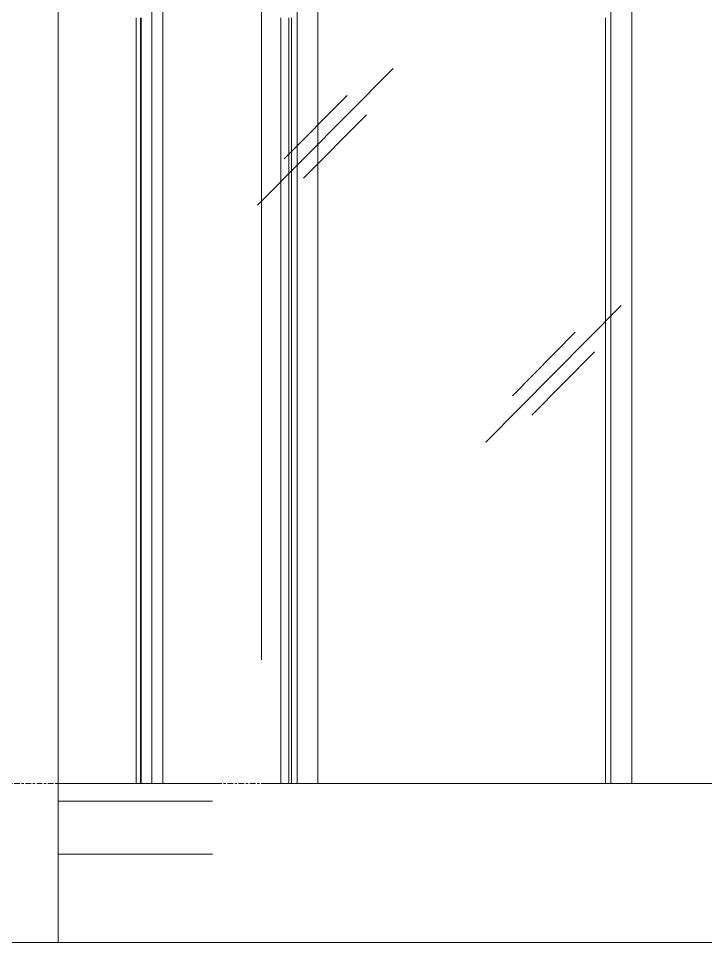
# Model space of a CAD drawing. Header units: millimetres. Extents: x -10599 to 108788, y -9455 to 93550.
# Drawn here: x 32513 to 34457, y -450 to 2165 of the extents above; entities that cross this region are included whole.
import ezdxf

# ---------------------------------------------------------------- set-up
doc = ezdxf.new("R2010")
doc.units = ezdxf.units.MM
doc.linetypes.add('Centre', pattern=[31.75, 6.35, -4.7625, 15.875, -4.7625])
for name, color, linetype, lineweight in [('A-DOOR', 31, 'Continuous', 5), ('A-GLAZ-CWMG', 55, 'Continuous', 5), ('CUA', 31, 'Continuous', 9), ('KINH', 152, 'Continuous', 5), ('NET CAT', 3, 'Continuous', 5), ('NET-THAY', 2, 'Continuous', 9), ('TRUC', 225, 'Continuous', 5)]:
    doc.layers.add(name, color=color, linetype=linetype, lineweight=lineweight)

# ---------------------------------------------------------------- blocks, each defined once
blk = doc.blocks.new('System Panel - Glazed-1982967-MẶT ĐỨNG 1-14')
at = {"layer": 'KINH'}
blk.add_line((32921.2, 0), (33085.5, 0), dxfattribs=at)
blk = doc.blocks.new('M_Door-Curtain-Wall-Single-Glass - M_Door-Curtain-Wall-Single-Glass-1982968-MẶT ĐỨNG 1-14')
at = {"layer": 'A-DOOR'}
blk.add_line((32819.6, 0), (32625.7, 0), dxfattribs=at)
blk = doc.blocks.new('Rectangular Mullion - Rectangular Mullion-V40-MẶT ĐỨNG 1-14')
at = {"layer": 'A-GLAZ-CWMG'}
for p, q in [((38088.5, 2200), (38088.5, 0)), ((38147.7, 2200), (38147.7, 0)), ((38073.2, 2166.7), (38073.2, 0))]:
    blk.add_line(p, q, dxfattribs=at)
blk = doc.blocks.new('Rectangular Mullion - Rectangular Mullion-V48-MẶT ĐỨNG 1-14')
at = {"layer": 'A-GLAZ-CWMG'}
for p, q in [((32890.2, 2200), (32890.2, 0)), ((32921.2, 2200), (32921.2, 0)), ((32846, 2166.7), (32846, 0)), ((32858.4, 0), (32858.4, 2166.7)), ((32860.7, 2166.7), (32860.7, 0)), ((32921.2, 0), (32890.2, 0)), ((32846, 0), (32819.6, 0)), ((32858.4, 0), (32846, 0)), ((32860.7, 0), (32858.4, 0)), ((32890.2, 0), (32860.7, 0))]:
    blk.add_line(p, q, dxfattribs=at)
blk = doc.blocks.new('Rectangular Mullion - Rectangular Mullion-V165-MẶT ĐỨNG 1-14')
at = {"layer": 'A-GLAZ-CWMG'}
for p, q in [((33301.3, 2200), (33301.3, 0)), ((33360.5, 2200), (33360.5, 0)), ((33255.3, 2166.7), (33255.3, 0)), ((33278.3, 2166.7), (33278.3, 0)), ((33285.9, 2166.7), (33285.9, 0))]:
    blk.add_line(p, q, dxfattribs=at)

msp = doc.modelspace()

# ---------------------------------------------------------------- hatches: boundary and pattern name
at = {"layer": 'KINH'}
h = msp.add_hatch(dxfattribs=at)
h.set_pattern_fill('FP_11', color=256, angle=360, style=0, pattern_type=2)
h.set_pattern_definition([(45.204, (16705.5, -8448.4), (0.002, 2032), [252.7, -2610.8]), (45.204, (16650.7, -8393.3), (0.002, 2032), [252.7, -2610.8]), (45.204, (16575.3, -8524.3), (0.002, 2032), [544.27, -2319.24]), (45.204, (15333.5, -7087), (0.002, 2032), [252.7, -2610.8]), (45.204, (15278.7, -7031.8), (0.002, 2032), [252.7, -2610.8]), (45.204, (15203.4, -7162.9), (0.002, 2032), [544.27, -2319.24])])
h.paths.add_polyline_path([(32700.5, 264), (32700.5, 4850), (26100.5, 4850), (26100.5, 264)])
h = msp.add_hatch(dxfattribs=at)
h.set_pattern_fill('FP_11', color=256, angle=360, style=0, pattern_type=2)
h.set_pattern_definition([(45.204, (23230.7, -8448.4), (0.002, 2032), [252.7, -2610.8]), (45.204, (23175.9, -8393.3), (0.002, 2032), [252.7, -2610.8]), (45.204, (23100.5, -8524.3), (0.002, 2032), [544.27, -2319.24]), (45.204, (21858.7, -7087), (0.002, 2032), [252.7, -2610.8]), (45.204, (21803.9, -7031.8), (0.002, 2032), [252.7, -2610.8]), (45.204, (21728.6, -7162.9), (0.002, 2032), [544.27, -2319.24])])
h.paths.add_polyline_path([(39225.7, 327.3), (39225.7, 4850), (32625.7, 4850), (32625.7, 327.3)])

# ---------------------------------------------------------------- linework, layer by layer
at = {"layer": 'NET CAT'}
msp.add_lwpolyline([(105087.8, -450), (-10499.5, -450)], dxfattribs=at)
at = {"layer": 'NET-THAY'}
for p, q in [((32625.7, 4850), (32625.7, -450)), ((33200.5, 4850), (33200.5, 350)), ((34501.3, 0), (33200.5, 0)), ((32625.7, -50), (33061.8, -50)), ((33061.8, -200), (32625.7, -200))]:
    msp.add_line(p, q, dxfattribs=at)
at = {"layer": 'TRUC', "linetype": 'Centre'}
msp.add_line((-10499.5, 0), (108517.8, 0), dxfattribs=at)

# ---------------------------------------------------------------- block references
at = {"layer": 'A-GLAZ-CWMG'}
for name, p in [('Rectangular Mullion - Rectangular Mullion-V48-MẶT ĐỨNG 1-14', (0, 0)), ('Rectangular Mullion - Rectangular Mullion-V165-MẶT ĐỨNG 1-14', (0, 0)), ('Rectangular Mullion - Rectangular Mullion-V40-MẶT ĐỨNG 1-14', (-3899.3, 0))]:
    msp.add_blockref(name, p, dxfattribs=at)
at = {"layer": 'CUA'}
msp.add_blockref('M_Door-Curtain-Wall-Single-Glass - M_Door-Curtain-Wall-Single-Glass-1982968-MẶT ĐỨNG 1-14', (0, 0), dxfattribs=at)
at = {"layer": 'KINH'}
msp.add_blockref('System Panel - Glazed-1982967-MẶT ĐỨNG 1-14', (0, 0), dxfattribs=at)

doc.saveas('drawing.dxf')
